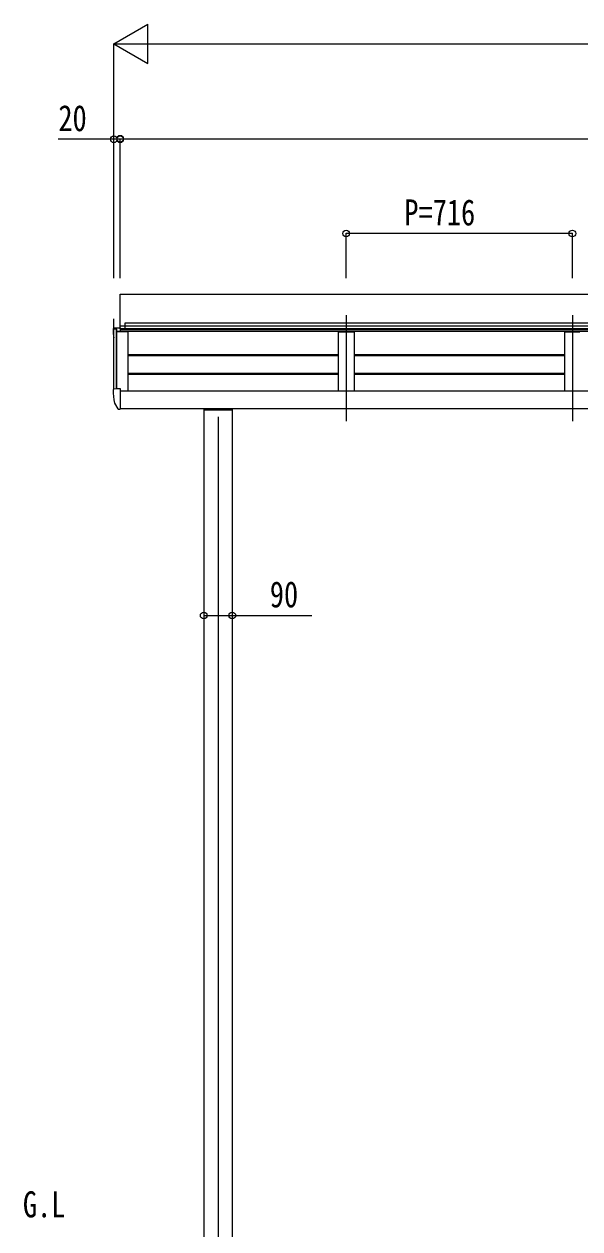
# Model space of a CAD drawing. Units: millimetres, scale not verified. Extents: x -10512 to 10512, y -7425 to 7425.
# Drawn here: x -7269 to -5509, y -4844 to -1034 of the extents above; entities that cross this region are included whole.
import ezdxf
from ezdxf.enums import TextEntityAlignment as Align

# ---------------------------------------------------------------- set-up
doc = ezdxf.new("R2010")
doc.units = ezdxf.units.MM
doc.header["$LTSCALE"] = 40
for name, color, linetype in [('0-2_USER1', 3, 'Continuous'), ('0-3_YKK_12', 2, 'Continuous'), ('0-4_YKK_13', 4, 'Continuous'), ('0-5_YKK_A1', 4, 'Continuous'), ('0-6_YKK_D', 6, 'Continuous')]:
    doc.layers.add(name, color=color, linetype=linetype)
doc.styles.add('ＭＳ ゴシック', font='')
doc.styles.get('ＭＳ ゴシック').set_extended_font_data('MS Gothic')

msp = doc.modelspace()

# ---------------------------------------------------------------- linework, layer by layer
at = {"layer": '0-3_YKK_12'}
for p, q in [((-6248.72, -1954.49), (-6248.72, -2289.47)), ((-5532.72, -1954.49), (-5532.72, -2289.47)), ((-6654.72, -2275.39), (-6654.72, -5518.96))]:
    msp.add_line(p, q, dxfattribs=at)
at = {"layer": '0-4_YKK_13'}
for p, q in [((-6986.72, -1997.56), (-6986.72, -1998.03)), ((-6983.88, -1994.56), (-6973.77, -1994.03)), ((-6973.77, -1994.03), (-6964.72, -1994.03)), ((-3384.72, -1988.86), (-6964.72, -1988.86)), ((-6964.72, -1994.03), (-6964.72, -2006.45)), ((-3384.72, -1997.84), (-6964.72, -1997.84)), ((-6986.72, -2190.28), (-6986.72, -2190.76)), ((-6983.88, -2187.29), (-6973.77, -2186.76)), ((-6973.77, -2186.76), (-6964.72, -2186.76)), ((-6964.72, -2186.76), (-6964.72, -2249.12)), ((-6982.21, -2232.86), (-6972.16, -2250.26)), ((-6964.72, -2231.97), (-6964.72, -2232.52)), ((-6969.57, -2251.76), (-6966.22, -2251.76)), ((-6966.22, -2251.76), (-6964.72, -2251.76)), ((-6964.72, -2249.76), (-6964.72, -2249.12)), ((-6964.72, -2249.76), (-6964.72, -2251.76))]:
    msp.add_line(p, q, dxfattribs=at)
msp.add_lwpolyline([(-6964.72, -1997.84), (-6964.72, -1887.76), (-3384.72, -1887.76)], dxfattribs=at)
for centre, radius, start, end in [((-6983.72, -1997.56), 3, 93, 180), ((-6784.72, -1998.03), 202, 180, 188.06898), ((-6983.72, -2190.28), 3, 93, 180), ((-6784.72, -2190.76), 202, 180, 191.90213), ((-6980.91, -2232.11), 1.5, 191.90213, 210), ((-6969.57, -2248.76), 3, 210, 270)]:
    msp.add_arc(centre, radius, start, end, dxfattribs=at)
at = {"layer": '0-5_YKK_A1'}
for p, q in [((-6984.72, -2187.46), (-6984.72, -1966.29)), ((-6948.22, -1998.43), (-6948.22, -1978.61)), ((-6948.22, -1978.62), (-3401.22, -1978.62)), ((-6976.59, -1998.5), (-6983.77, -1998.88)), ((-6975.72, -2186.86), (-6975.72, -1998.92)), ((-6975.02, -2000.73), (-6975.59, -1999.16)), ((-6975.02, -2186.82), (-6975.02, -2000.73)), ((-3374.42, -2006.45), (-6975.02, -2006.45)), ((-6939.72, -2007.3), (-6975.02, -2007.3)), ((-6964.72, -1999.15), (-3384.72, -1999.15)), ((-6939.72, -2193.15), (-6939.72, -2007.3)), ((-6273.72, -2008.36), (-6273.72, -2193.15)), ((-6272.74, -2007.37), (-6267.9, -2007.3)), ((-6267.9, -2007.3), (-6229.55, -2007.3)), ((-6229.55, -2007.3), (-6224.71, -2007.37)), ((-6223.72, -2008.36), (-6223.72, -2193.15)), ((-5557.72, -2008.36), (-5557.72, -2193.15)), ((-5556.74, -2007.37), (-5551.9, -2007.3)), ((-5551.9, -2007.3), (-5513.55, -2007.3)), ((-5513.55, -2007.3), (-5508.71, -2007.37)), ((-6273.72, -2079.87), (-6939.72, -2079.87)), ((-6273.69, -2082.8), (-6939.69, -2082.8)), ((-5557.75, -2079.87), (-6223.75, -2079.87)), ((-5557.72, -2082.8), (-6223.72, -2082.8)), ((-6273.72, -2138.78), (-6939.72, -2138.78)), ((-6273.69, -2141.71), (-6939.69, -2141.71)), ((-5557.75, -2138.78), (-6223.75, -2138.78)), ((-5557.72, -2141.71), (-6223.72, -2141.71)), ((-6964.72, -2193.15), (-3384.72, -2193.15)), ((-6964.72, -2249.47), (-3384.72, -2249.47)), ((-6699.92, -2249.47), (-6699.92, -5418.96)), ((-6699.92, -2254.2), (-6609.52, -2254.2)), ((-6682.22, -2249.47), (-6682.22, -2254.2)), ((-6627.22, -2249.47), (-6627.22, -2254.2)), ((-6609.52, -2249.47), (-6609.52, -5418.96))]:
    msp.add_line(p, q, dxfattribs=at)
msp.add_lwpolyline([(-6948.22, -1999.15), (-6948.22, -1998.43), (-3401.22, -1998.43)], dxfattribs=at)
for centre, radius, start, end in [((-6983.72, -1999.88), 1, 93, 180), ((-6976.53, -1999.5), 1, 20, 93), ((-6272.72, -2008.37), 0.997, 90.66782, 179.85648), ((-6224.72, -2008.37), 0.997, 359.84961, 89.33225), ((-5556.72, -2008.37), 0.997, 90.66782, 179.85648)]:
    msp.add_arc(centre, radius, start, end, dxfattribs=at)
at = {"layer": '0-6_YKK_D'}
for p, q in [((-6984.72, -1096.25), (-6876.47, -1033.75)), ((-6876.47, -1158.75), (-6876.47, -1033.75)), ((-6984.72, -1837.76), (-6984.72, -1095.25)), ((-6984.72, -1096.25), (-6876.47, -1158.75)), ((-6984.72, -1096.25), (-6768.21, -1096.25)), ((-6859.72, -1096.25), (-3489.72, -1096.25)), ((-6984.72, -1837.76), (-6984.72, -1397.08)), ((-6964.72, -1837.76), (-6964.72, -1395.25)), ((-6964.72, -1396.25), (-3384.72, -1396.25)), ((-6964.72, -1837.76), (-6964.72, -1397.08)), ((-6248.72, -1837.76), (-6248.72, -1695.25)), ((-5532.72, -1696.25), (-6248.72, -1696.25)), ((-5532.72, -1837.76), (-5532.72, -1695.25))]:
    msp.add_line(p, q, dxfattribs=at)
for points in [[(-6964.72, -1398.08), (-6984.72, -1398.08), (-7161.22, -1398.08)], [(-6699.92, -2904.26), (-6609.52, -2904.26), (-6357.69, -2904.26)]]:
    msp.add_lwpolyline(points, dxfattribs=at)
for centre in [(-6984.72, -1398.08), (-6964.72, -1396.25), (-6964.72, -1398.08), (-6248.72, -1696.25), (-5532.72, -1696.25), (-6699.92, -2904.26), (-6609.52, -2904.26)]:
    msp.add_circle(centre, 10.62, dxfattribs=at)

# ---------------------------------------------------------------- texts
at = {"layer": '0-2_USER1', "style": 'ＭＳ ゴシック', "width": 0.8}
msp.add_text('G.L', height=82.48, dxfattribs=at).set_placement((-7272.5, -4832.5), align=Align.BOTTOM_LEFT)
at = {"layer": '0-6_YKK_D', "style": 'ＭＳ ゴシック', "width": 0.8}
for s, p in [('20', (-7160.22, -1397.08)), ('P=716', (-6064.72, -1695.25)), ('90', (-6490.69, -2903.26))]:
    msp.add_text(s, height=82.48, dxfattribs=at).set_placement(p, align=Align.BOTTOM_LEFT)

doc.saveas('drawing.dxf')
